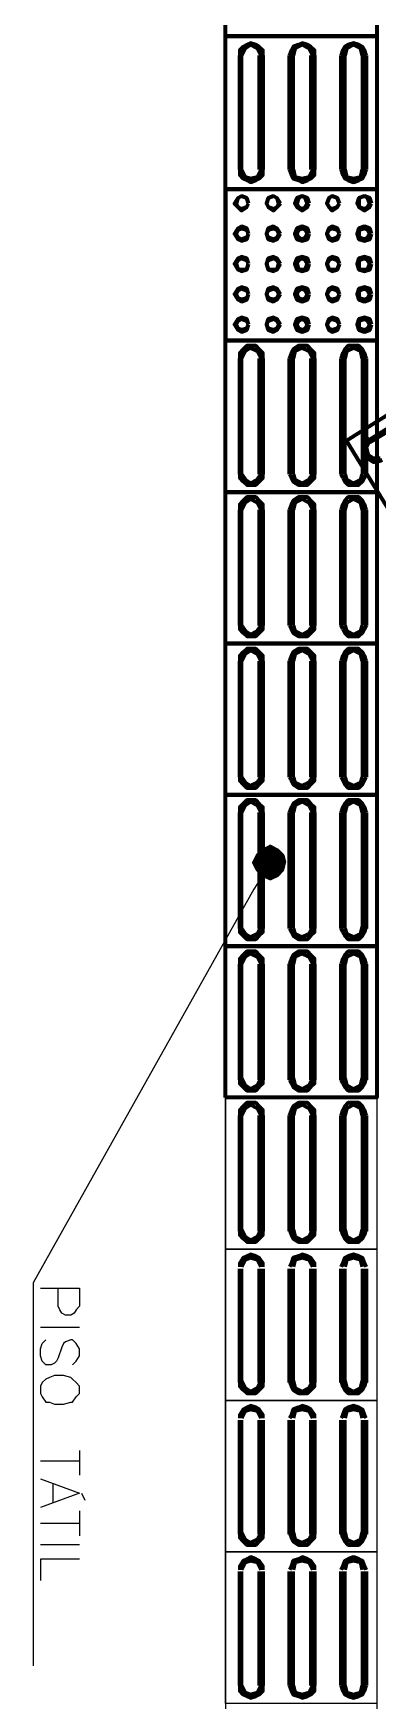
# Model space of a CAD drawing. Header units: millimetres. Extents: x 2273 to 2522, y 1034 to 1187.
# Drawn here: x 2391.025 to 2391.595, y 1159.62 to 1162.373 of the extents above; entities that cross this region are included whole.
import ezdxf

# ---------------------------------------------------------------- set-up
doc = ezdxf.new("R2010")
doc.units = ezdxf.units.MM
doc.linetypes.add('DASHED', pattern=[19.05, 12.7, -6.35])
doc.layers.add('LAYER8', color=8, linetype='Continuous')
doc.layers.add('PAREDES', color=4, linetype='Continuous', lineweight=100)
doc.layers.add('projeção coberta', color=252, linetype='DASHED', lineweight=0)

# ---------------------------------------------------------------- blocks, each defined once
blk = doc.blocks.new('VBCX')
at = {"layer": 'PAREDES', "color": 160, "linetype": 'Continuous'}
for points in [[(85.324, 142.0627), (85.224, 142.2245)], [(85.327, 142.0657), (85.2299, 142.2275)], [(85.3211, 142.0657), (85.327, 142.0598), (85.3328, 142.0569), (85.3417, 142.0539), (85.3505, 142.0569), (85.3534, 142.0627), (85.3593, 142.0716), (85.3593, 142.0775), (85.3564, 142.0863)], [(85.324, 142.0657), (85.3358, 142.0598), (85.3475, 142.0627), (85.3534, 142.0716), (85.3534, 142.0833)], [(84.6564, 141.8275), (84.4064, 141.8275), (84.4064, 142.0775), (84.6564, 142.0775), (84.6564, 141.8275)], [(84.9093, 141.8275), (84.6564, 141.8275), (84.6564, 142.0775), (84.9093, 142.0775), (84.9093, 141.8275)], [(84.6887, 142.0598), (84.6799, 142.0569), (84.674, 142.0539), (84.6711, 142.048), (84.6681, 142.0392), (84.6711, 142.0304), (84.674, 142.0245), (84.6799, 142.0216), (84.6887, 142.0186)], [(84.6887, 142.0539), (84.677, 142.051), (84.6711, 142.0392), (84.677, 142.0275), (84.6887, 142.0245)], [(84.6887, 142.0598), (84.877, 142.0598)], [(84.6887, 142.0539), (84.877, 142.0539)], [(84.877, 142.0186), (84.8858, 142.0216), (84.8917, 142.0245), (84.8946, 142.0304), (84.8975, 142.0392), (84.8946, 142.048), (84.8917, 142.0539), (84.8858, 142.0569), (84.877, 142.0598)], [(84.877, 142.0245), (84.8887, 142.0275), (84.8917, 142.0392), (84.8887, 142.051), (84.877, 142.0539)], [(85.4093, 141.8275), (85.1593, 141.8275), (85.1593, 142.0775), (85.4093, 142.0775), (85.4093, 141.8275)], [(85.1887, 142.0598), (85.1799, 142.0569), (85.174, 142.0539), (85.1681, 142.048), (85.1681, 142.0392), (85.1681, 142.0304), (85.174, 142.0245), (85.1799, 142.0216), (85.1887, 142.0186)], [(85.1887, 142.0539), (85.177, 142.051), (85.1711, 142.0392), (85.177, 142.0275), (85.1887, 142.0245)], [(85.1887, 142.0598), (85.3799, 142.0598)], [(85.1887, 142.0539), (85.3799, 142.0539)], [(85.3799, 142.0186), (85.3858, 142.0216), (85.3917, 142.0245), (85.3975, 142.0304), (85.3975, 142.0392), (85.3975, 142.048), (85.3917, 142.0539), (85.3858, 142.0569), (85.3799, 142.0598)], [(85.3799, 142.0245), (85.3887, 142.0275), (85.3946, 142.0392), (85.3887, 142.051), (85.3799, 142.0539)], [(85.6593, 141.8275), (85.4093, 141.8275), (85.4093, 142.0775), (85.6593, 142.0775), (85.6593, 141.8275)], [(85.4387, 142.0598), (85.4299, 142.0569), (85.424, 142.0539), (85.4181, 142.048), (85.4181, 142.0392), (85.4181, 142.0304), (85.424, 142.0245), (85.4299, 142.0216), (85.4387, 142.0186)], [(85.4387, 142.0539), (85.427, 142.051), (85.4211, 142.0392), (85.427, 142.0275), (85.4387, 142.0245)], [(85.4387, 142.0598), (85.6299, 142.0598)], [(85.4387, 142.0539), (85.6299, 142.0539)], [(85.6299, 142.0186), (85.6358, 142.0216), (85.6417, 142.0245), (85.6475, 142.0304), (85.6475, 142.0392), (85.6475, 142.048), (85.6417, 142.0539), (85.6358, 142.0569), (85.6299, 142.0598)], [(85.6299, 142.0245), (85.6387, 142.0275), (85.6446, 142.0392), (85.6387, 142.051), (85.6299, 142.0539)], [(85.9093, 141.8275), (85.6593, 141.8275), (85.6593, 142.0775), (85.9093, 142.0775), (85.9093, 141.8275)], [(85.6887, 142.0598), (85.6799, 142.0569), (85.674, 142.0539), (85.6681, 142.048), (85.6681, 142.0392), (85.6681, 142.0304), (85.674, 142.0245), (85.6799, 142.0216), (85.6887, 142.0186)], [(85.6887, 142.0539), (85.677, 142.051), (85.6711, 142.0392), (85.677, 142.0275), (85.6887, 142.0245)], [(85.6887, 142.0598), (85.8799, 142.0598)], [(85.6887, 142.0539), (85.8799, 142.0539)], [(85.8799, 142.0186), (85.8858, 142.0216), (85.8917, 142.0245), (85.8975, 142.0304), (85.8975, 142.0392), (85.8975, 142.048), (85.8917, 142.0539), (85.8858, 142.0569), (85.8799, 142.0598)], [(85.8799, 142.0245), (85.8887, 142.0275), (85.8946, 142.0392), (85.8887, 142.051), (85.8799, 142.0539)], [(86.1593, 141.8275), (85.9093, 141.8275), (85.9093, 142.0775), (86.1593, 142.0775), (86.1593, 141.8275)], [(85.9387, 142.0598), (85.9299, 142.0569), (85.924, 142.0539), (85.9181, 142.048), (85.9181, 142.0392), (85.9181, 142.0304), (85.924, 142.0245), (85.9299, 142.0216), (85.9387, 142.0186)], [(85.9387, 142.0539), (85.927, 142.051), (85.9211, 142.0392), (85.927, 142.0275), (85.9387, 142.0245)], [(85.9387, 142.0598), (86.1299, 142.0598)], [(85.9387, 142.0539), (86.1299, 142.0539)], [(86.1299, 142.0186), (86.1358, 142.0216), (86.1417, 142.0245), (86.1475, 142.0304), (86.1475, 142.0392), (86.1475, 142.048), (86.1417, 142.0539), (86.1358, 142.0569), (86.127, 142.0598)], [(86.1299, 142.0245), (86.1387, 142.0275), (86.1446, 142.0392), (86.1387, 142.051), (86.127, 142.0539)], [(86.4093, 141.8275), (86.1593, 141.8275), (86.1593, 142.0775), (86.4093, 142.0775), (86.4093, 141.8275)], [(86.1887, 142.0598), (86.1799, 142.0569), (86.174, 142.0539), (86.1681, 142.048), (86.1681, 142.0392), (86.1681, 142.0304), (86.174, 142.0245), (86.1799, 142.0216), (86.1887, 142.0186)], [(86.1887, 142.0539), (86.177, 142.051), (86.1711, 142.0392), (86.177, 142.0275), (86.1887, 142.0245)], [(86.1887, 142.0598), (86.3799, 142.0598)], [(86.1887, 142.0539), (86.3799, 142.0539)], [(86.3799, 142.0186), (86.3858, 142.0216), (86.3917, 142.0245), (86.3975, 142.0304), (86.3975, 142.0392), (86.3975, 142.048), (86.3917, 142.0539), (86.3858, 142.0569), (86.377, 142.0598)], [(86.377, 142.0245), (86.3887, 142.0275), (86.3946, 142.0392), (86.3887, 142.051), (86.377, 142.0539)], [(86.4387, 142.0598), (86.4299, 142.0569), (86.424, 142.0539), (86.4181, 142.048), (86.4181, 142.0392), (86.4181, 142.0304), (86.424, 142.0245), (86.4299, 142.0216), (86.4387, 142.0186)], [(86.4387, 142.0539), (86.427, 142.051), (86.4211, 142.0392), (86.427, 142.0275), (86.4387, 142.0245)], [(86.4387, 142.0598), (86.6299, 142.0598)], [(86.4387, 142.0539), (86.6299, 142.0539)], [(86.627, 142.0186), (86.6358, 142.0216), (86.6417, 142.0245), (86.6475, 142.0304), (86.6475, 142.0392), (86.6475, 142.048), (86.6417, 142.0539), (86.6358, 142.0569), (86.627, 142.0598)], [(86.627, 142.0245), (86.6387, 142.0275), (86.6446, 142.0392), (86.6387, 142.051), (86.627, 142.0539)], [(86.6887, 142.0598), (86.6828, 142.0569), (86.674, 142.0539), (86.6711, 142.048), (86.6681, 142.0392), (86.6711, 142.0304), (86.674, 142.0245), (86.6828, 142.0216), (86.6887, 142.0186)], [(86.6887, 142.0539), (86.677, 142.051), (86.674, 142.0392), (86.677, 142.0275), (86.6887, 142.0245)], [(86.6917, 142.0598), (86.8799, 142.0598)], [(86.6917, 142.0539), (86.8799, 142.0539)], [(86.877, 142.0186), (86.8858, 142.0216), (86.8917, 142.0245), (86.8975, 142.0304), (86.8975, 142.0392), (86.8975, 142.048), (86.8917, 142.0539), (86.8858, 142.0569), (86.877, 142.0598)], [(86.877, 142.0245), (86.8887, 142.0275), (86.8946, 142.0392), (86.8887, 142.051), (86.877, 142.0539)], [(86.9387, 142.0598), (86.9328, 142.0569), (86.924, 142.0539), (86.9211, 142.048), (86.9181, 142.0392), (86.9211, 142.0304), (86.924, 142.0245), (86.9328, 142.0216), (86.9387, 142.0186)], [(86.9387, 142.0539), (86.927, 142.051), (86.924, 142.0392), (86.927, 142.0275), (86.9387, 142.0245)], [(86.9417, 142.0598), (87.1299, 142.0598)], [(86.9417, 142.0539), (87.1299, 142.0539)], [(87.127, 142.0186), (87.1358, 142.0216), (87.1417, 142.0245), (87.1475, 142.0304), (87.1475, 142.0392), (87.1475, 142.048), (87.1417, 142.0539), (87.1358, 142.0569), (87.127, 142.0598)], [(87.127, 142.0245), (87.1387, 142.0275), (87.1446, 142.0392), (87.1387, 142.051), (87.127, 142.0539)], [(87.1887, 142.0598), (87.1828, 142.0569), (87.174, 142.0539), (87.1711, 142.048), (87.1681, 142.0392), (87.1711, 142.0304), (87.174, 142.0245), (87.1828, 142.0216), (87.1887, 142.0186)], [(87.1887, 142.0539), (87.177, 142.051), (87.174, 142.0392), (87.177, 142.0275), (87.1887, 142.0245)], [(87.1917, 142.0598), (87.3799, 142.0598)], [(87.1917, 142.0539), (87.3799, 142.0539)], [(87.3799, 142.0186), (87.3887, 142.0216), (87.3946, 142.0245), (87.3975, 142.0304), (87.4005, 142.0392), (87.3975, 142.048), (87.3946, 142.0539), (87.3887, 142.0569), (87.3799, 142.0598)], [(87.3799, 142.0245), (87.3917, 142.0275), (87.3946, 142.0392), (87.3917, 142.051), (87.3799, 142.0539)], [(84.877, 142.0245), (84.6887, 142.0245)], [(85.3799, 142.0245), (85.1887, 142.0245)], [(85.6299, 142.0245), (85.4387, 142.0245)], [(85.8799, 142.0245), (85.6887, 142.0245)], [(86.1299, 142.0245), (85.9387, 142.0245)], [(86.3799, 142.0245), (86.1887, 142.0245)], [(86.6299, 142.0245), (86.4387, 142.0245)], [(86.8799, 142.0245), (86.6917, 142.0245)], [(87.1299, 142.0245), (86.9417, 142.0245)], [(87.3799, 142.0245), (87.1917, 142.0245)], [(84.877, 142.0186), (84.6887, 142.0186)], [(85.3799, 142.0186), (85.1887, 142.0186)], [(85.6299, 142.0186), (85.4387, 142.0186)], [(85.8799, 142.0186), (85.6887, 142.0186)], [(86.1299, 142.0186), (85.9387, 142.0186)], [(86.3799, 142.0186), (86.1887, 142.0186)], [(86.6299, 142.0186), (86.4387, 142.0186)], [(86.8799, 142.0186), (86.6917, 142.0186)], [(87.1299, 142.0186), (86.9417, 142.0186)], [(87.3799, 142.0186), (87.1917, 142.0186)], [(84.6887, 141.9745), (84.6799, 141.9745), (84.674, 141.9686), (84.6711, 141.9627), (84.6681, 141.9539), (84.6711, 141.948), (84.674, 141.9392), (84.6799, 141.9363), (84.6887, 141.9333)], [(84.6887, 141.9716), (84.677, 141.9657), (84.6711, 141.9539), (84.677, 141.9422), (84.6887, 141.9392)], [(84.6887, 141.9745), (84.877, 141.9745)], [(84.877, 141.9333), (84.8858, 141.9363), (84.8917, 141.9392), (84.8946, 141.948), (84.8975, 141.9539), (84.8946, 141.9627), (84.8917, 141.9686), (84.8858, 141.9745), (84.877, 141.9745)], [(84.877, 141.9392), (84.8887, 141.9422), (84.8917, 141.9539), (84.8887, 141.9657), (84.877, 141.9716)], [(85.1887, 141.9745), (85.1799, 141.9745), (85.174, 141.9686), (85.1681, 141.9627), (85.1681, 141.9539), (85.1681, 141.948), (85.174, 141.9392), (85.1799, 141.9363), (85.1887, 141.9333)], [(85.1887, 141.9716), (85.177, 141.9657), (85.1711, 141.9539), (85.177, 141.9422), (85.1887, 141.9392)], [(85.1887, 141.9745), (85.3799, 141.9745)], [(85.3799, 141.9333), (85.3858, 141.9363), (85.3917, 141.9392), (85.3975, 141.948), (85.3975, 141.9539), (85.3975, 141.9627), (85.3917, 141.9686), (85.3858, 141.9745), (85.3799, 141.9745)], [(85.3799, 141.9392), (85.3887, 141.9422), (85.3946, 141.9539), (85.3887, 141.9657), (85.3799, 141.9716)], [(85.4387, 141.9745), (85.4299, 141.9745), (85.424, 141.9686), (85.4181, 141.9627), (85.4181, 141.9539), (85.4181, 141.948), (85.424, 141.9392), (85.4299, 141.9363), (85.4387, 141.9333)], [(85.4387, 141.9716), (85.427, 141.9657), (85.4211, 141.9539), (85.427, 141.9422), (85.4387, 141.9392)], [(85.4387, 141.9745), (85.6299, 141.9745)], [(85.6299, 141.9333), (85.6358, 141.9363), (85.6417, 141.9392), (85.6475, 141.948), (85.6475, 141.9539), (85.6475, 141.9627), (85.6417, 141.9686), (85.6358, 141.9745), (85.6299, 141.9745)], [(85.6299, 141.9392), (85.6387, 141.9422), (85.6446, 141.9539), (85.6387, 141.9657), (85.6299, 141.9716)], [(85.6887, 141.9745), (85.6799, 141.9745), (85.674, 141.9686), (85.6681, 141.9627), (85.6681, 141.9539), (85.6681, 141.948), (85.674, 141.9392), (85.6799, 141.9363), (85.6887, 141.9333)], [(85.6887, 141.9716), (85.677, 141.9657), (85.6711, 141.9539), (85.677, 141.9422), (85.6887, 141.9392)], [(85.6887, 141.9745), (85.8799, 141.9745)], [(85.8799, 141.9333), (85.8858, 141.9363), (85.8917, 141.9392), (85.8975, 141.948), (85.8975, 141.9539), (85.8975, 141.9627), (85.8917, 141.9686), (85.8858, 141.9745), (85.8799, 141.9745)], [(85.8799, 141.9392), (85.8887, 141.9422), (85.8946, 141.9539), (85.8887, 141.9657), (85.8799, 141.9716)], [(85.9387, 141.9745), (85.9299, 141.9745), (85.924, 141.9686), (85.9181, 141.9627), (85.9181, 141.9539), (85.9181, 141.948), (85.924, 141.9392), (85.9299, 141.9363), (85.9387, 141.9333)], [(85.9387, 141.9716), (85.927, 141.9657), (85.9211, 141.9539), (85.927, 141.9422), (85.9387, 141.9392)], [(85.9387, 141.9745), (86.1299, 141.9745)], [(86.1299, 141.9333), (86.1358, 141.9363), (86.1417, 141.9392), (86.1475, 141.948), (86.1475, 141.9539), (86.1475, 141.9627), (86.1417, 141.9686), (86.1358, 141.9745), (86.127, 141.9745)], [(86.1299, 141.9392), (86.1387, 141.9422), (86.1446, 141.9539), (86.1387, 141.9657), (86.127, 141.9716)], [(86.1887, 141.9745), (86.1799, 141.9745), (86.174, 141.9686), (86.1681, 141.9627), (86.1681, 141.9539), (86.1681, 141.948), (86.174, 141.9392), (86.1799, 141.9363), (86.1887, 141.9333)], [(86.1887, 141.9716), (86.177, 141.9657), (86.1711, 141.9539), (86.177, 141.9422), (86.1887, 141.9392)], [(86.1887, 141.9745), (86.3799, 141.9745)], [(86.3799, 141.9333), (86.3858, 141.9363), (86.3917, 141.9392), (86.3975, 141.948), (86.3975, 141.9539), (86.3975, 141.9627), (86.3917, 141.9686), (86.3858, 141.9745), (86.377, 141.9745)], [(86.377, 141.9392), (86.3887, 141.9422), (86.3946, 141.9539), (86.3887, 141.9657), (86.377, 141.9716)], [(86.4387, 141.9745), (86.4299, 141.9745), (86.424, 141.9686), (86.4181, 141.9627), (86.4181, 141.9539), (86.4181, 141.948), (86.424, 141.9392), (86.4299, 141.9363), (86.4387, 141.9333)], [(86.4387, 141.9716), (86.427, 141.9657), (86.4211, 141.9539), (86.427, 141.9422), (86.4387, 141.9392)], [(86.4387, 141.9745), (86.6299, 141.9745)], [(86.627, 141.9333), (86.6358, 141.9363), (86.6417, 141.9392), (86.6475, 141.948), (86.6475, 141.9539), (86.6475, 141.9627), (86.6417, 141.9686), (86.6358, 141.9745), (86.627, 141.9745)], [(86.627, 141.9392), (86.6387, 141.9422), (86.6446, 141.9539), (86.6387, 141.9657), (86.627, 141.9716)], [(86.6887, 141.9745), (86.6828, 141.9745), (86.674, 141.9686), (86.6711, 141.9627), (86.6681, 141.9539), (86.6711, 141.948), (86.674, 141.9392), (86.6828, 141.9363), (86.6887, 141.9333)], [(86.6887, 141.9716), (86.677, 141.9657), (86.674, 141.9539), (86.677, 141.9422), (86.6887, 141.9392)], [(86.6917, 141.9745), (86.8799, 141.9745)], [(86.877, 141.9333), (86.8858, 141.9363), (86.8917, 141.9392), (86.8975, 141.948), (86.8975, 141.9539), (86.8975, 141.9627), (86.8917, 141.9686), (86.8858, 141.9745), (86.877, 141.9745)], [(86.877, 141.9392), (86.8887, 141.9422), (86.8946, 141.9539), (86.8887, 141.9657), (86.877, 141.9716)], [(86.9387, 141.9745), (86.9328, 141.9745), (86.924, 141.9686), (86.9211, 141.9627), (86.9181, 141.9539), (86.9211, 141.948), (86.924, 141.9392), (86.9328, 141.9363), (86.9387, 141.9333)], [(86.9387, 141.9716), (86.927, 141.9657), (86.924, 141.9539), (86.927, 141.9422), (86.9387, 141.9392)], [(86.9417, 141.9745), (87.1299, 141.9745)], [(87.127, 141.9333), (87.1358, 141.9363), (87.1417, 141.9392), (87.1475, 141.948), (87.1475, 141.9539), (87.1475, 141.9627), (87.1417, 141.9686), (87.1358, 141.9745), (87.127, 141.9745)], [(87.127, 141.9392), (87.1387, 141.9422), (87.1446, 141.9539), (87.1387, 141.9657), (87.127, 141.9716)], [(87.1887, 141.9745), (87.1828, 141.9745), (87.174, 141.9686), (87.1711, 141.9627), (87.1681, 141.9539), (87.1711, 141.948), (87.174, 141.9392), (87.1828, 141.9363), (87.1887, 141.9333)], [(87.1887, 141.9716), (87.177, 141.9657), (87.174, 141.9539), (87.177, 141.9422), (87.1887, 141.9392)], [(87.1917, 141.9745), (87.3799, 141.9745)], [(87.3799, 141.9333), (87.3887, 141.9363), (87.3946, 141.9392), (87.3975, 141.948), (87.4005, 141.9539), (87.3975, 141.9627), (87.3946, 141.9686), (87.3887, 141.9745), (87.3799, 141.9745)], [(87.3799, 141.9392), (87.3917, 141.9422), (87.3946, 141.9539), (87.3917, 141.9657), (87.3799, 141.9716)], [(84.6887, 141.9686), (84.877, 141.9686)], [(85.1887, 141.9686), (85.3799, 141.9686)], [(85.4387, 141.9686), (85.6299, 141.9686)], [(85.6887, 141.9686), (85.8799, 141.9686)], [(85.9387, 141.9686), (86.1299, 141.9686)], [(86.1887, 141.9686), (86.3799, 141.9686)], [(86.4387, 141.9686), (86.6299, 141.9686)], [(86.6917, 141.9686), (86.8799, 141.9686)], [(86.9417, 141.9686), (87.1299, 141.9686)], [(87.1917, 141.9686), (87.3799, 141.9686)], [(84.877, 141.9392), (84.6887, 141.9392)], [(84.877, 141.9333), (84.6887, 141.9333)], [(85.3799, 141.9392), (85.1887, 141.9392)], [(85.3799, 141.9333), (85.1887, 141.9333)], [(85.6299, 141.9392), (85.4387, 141.9392)], [(85.6299, 141.9333), (85.4387, 141.9333)], [(85.8799, 141.9392), (85.6887, 141.9392)], [(85.8799, 141.9333), (85.6887, 141.9333)], [(86.1299, 141.9392), (85.9387, 141.9392)], [(86.1299, 141.9333), (85.9387, 141.9333)], [(86.3799, 141.9392), (86.1887, 141.9392)], [(86.3799, 141.9333), (86.1887, 141.9333)], [(86.6299, 141.9392), (86.4387, 141.9392)], [(86.6299, 141.9333), (86.4387, 141.9333)], [(86.8799, 141.9392), (86.6917, 141.9392)], [(86.8799, 141.9333), (86.6917, 141.9333)], [(87.1299, 141.9392), (86.9417, 141.9392)], [(87.1299, 141.9333), (86.9417, 141.9333)], [(87.3799, 141.9392), (87.1917, 141.9392)], [(87.3799, 141.9333), (87.1917, 141.9333)], [(84.6887, 141.8892), (84.6799, 141.8892), (84.674, 141.8833), (84.6711, 141.8775), (84.6681, 141.8686), (84.6711, 141.8627), (84.674, 141.8569), (84.6799, 141.851), (84.6887, 141.851)], [(84.6887, 141.8892), (84.877, 141.8892)], [(84.877, 141.851), (84.8858, 141.851), (84.8917, 141.8569), (84.8946, 141.8627), (84.8975, 141.8686), (84.8946, 141.8775), (84.8917, 141.8833), (84.8858, 141.8892), (84.877, 141.8892)], [(85.1887, 141.8892), (85.1799, 141.8892), (85.174, 141.8833), (85.1681, 141.8775), (85.1681, 141.8686), (85.1681, 141.8627), (85.174, 141.8569), (85.1799, 141.851), (85.1887, 141.851)], [(85.1887, 141.8892), (85.3799, 141.8892)], [(85.3799, 141.851), (85.3858, 141.851), (85.3917, 141.8569), (85.3975, 141.8627), (85.3975, 141.8686), (85.3975, 141.8775), (85.3917, 141.8833), (85.3858, 141.8892), (85.3799, 141.8892)], [(85.4387, 141.8892), (85.4299, 141.8892), (85.424, 141.8833), (85.4181, 141.8775), (85.4181, 141.8686), (85.4181, 141.8627), (85.424, 141.8569), (85.4299, 141.851), (85.4387, 141.851)], [(85.4387, 141.8892), (85.6299, 141.8892)], [(85.6299, 141.851), (85.6358, 141.851), (85.6417, 141.8569), (85.6475, 141.8627), (85.6475, 141.8686), (85.6475, 141.8775), (85.6417, 141.8833), (85.6358, 141.8892), (85.6299, 141.8892)], [(85.6887, 141.8892), (85.6799, 141.8892), (85.674, 141.8833), (85.6681, 141.8775), (85.6681, 141.8686), (85.6681, 141.8627), (85.674, 141.8569), (85.6799, 141.851), (85.6887, 141.851)], [(85.6887, 141.8892), (85.8799, 141.8892)], [(85.8799, 141.851), (85.8858, 141.851), (85.8917, 141.8569), (85.8975, 141.8627), (85.8975, 141.8686), (85.8975, 141.8775), (85.8917, 141.8833), (85.8858, 141.8892), (85.8799, 141.8892)], [(85.9387, 141.8892), (85.9299, 141.8892), (85.924, 141.8833), (85.9181, 141.8775), (85.9181, 141.8686), (85.9181, 141.8627), (85.924, 141.8569), (85.9299, 141.851), (85.9387, 141.851)], [(85.9387, 141.8892), (86.1299, 141.8892)], [(86.1299, 141.851), (86.1358, 141.851), (86.1417, 141.8569), (86.1475, 141.8627), (86.1475, 141.8686), (86.1475, 141.8775), (86.1417, 141.8833), (86.1358, 141.8892), (86.127, 141.8892)], [(86.1887, 141.8892), (86.1799, 141.8892), (86.174, 141.8833), (86.1681, 141.8775), (86.1681, 141.8686), (86.1681, 141.8627), (86.174, 141.8569), (86.1799, 141.851), (86.1887, 141.851)], [(86.1887, 141.8892), (86.3799, 141.8892)], [(86.3799, 141.851), (86.3858, 141.851), (86.3917, 141.8569), (86.3975, 141.8627), (86.3975, 141.8686), (86.3975, 141.8775), (86.3917, 141.8833), (86.3858, 141.8892), (86.377, 141.8892)], [(86.4387, 141.8892), (86.4299, 141.8892), (86.424, 141.8833), (86.4181, 141.8775), (86.4181, 141.8686), (86.4181, 141.8627), (86.424, 141.8569), (86.4299, 141.851), (86.4387, 141.851)], [(86.4387, 141.8892), (86.6299, 141.8892)], [(86.627, 141.851), (86.6358, 141.851), (86.6417, 141.8569), (86.6475, 141.8627), (86.6475, 141.8686), (86.6475, 141.8775), (86.6417, 141.8833), (86.6358, 141.8892), (86.627, 141.8892)], [(86.6887, 141.8892), (86.6828, 141.8892), (86.674, 141.8833), (86.6711, 141.8775), (86.6681, 141.8686), (86.6711, 141.8627), (86.674, 141.8569), (86.6828, 141.851), (86.6887, 141.851)], [(86.6917, 141.8892), (86.8799, 141.8892)], [(86.877, 141.851), (86.8858, 141.851), (86.8917, 141.8569), (86.8975, 141.8627), (86.8975, 141.8686), (86.8975, 141.8775), (86.8917, 141.8833), (86.8858, 141.8892), (86.877, 141.8892)], [(86.9387, 141.8892), (86.9328, 141.8892), (86.924, 141.8833), (86.9211, 141.8775), (86.9181, 141.8686), (86.9211, 141.8627), (86.924, 141.8569), (86.9328, 141.851), (86.9387, 141.851)], [(86.9417, 141.8892), (87.1299, 141.8892)], [(87.127, 141.851), (87.1358, 141.851), (87.1417, 141.8569), (87.1475, 141.8627), (87.1475, 141.8686), (87.1475, 141.8775), (87.1417, 141.8833), (87.1358, 141.8892), (87.127, 141.8892)], [(87.1887, 141.8892), (87.1828, 141.8892), (87.174, 141.8833), (87.1711, 141.8775), (87.1681, 141.8686), (87.1711, 141.8627), (87.174, 141.8569), (87.1828, 141.851), (87.1887, 141.851)], [(87.1917, 141.8892), (87.3799, 141.8892)], [(87.3799, 141.851), (87.3887, 141.851), (87.3946, 141.8569), (87.3975, 141.8627), (87.4005, 141.8686), (87.3975, 141.8775), (87.3946, 141.8833), (87.3887, 141.8892), (87.3799, 141.8892)], [(84.6887, 141.8863), (84.677, 141.8804), (84.6711, 141.8686), (84.677, 141.8598), (84.6887, 141.8539)], [(84.6887, 141.8833), (84.877, 141.8833)], [(84.877, 141.8539), (84.8887, 141.8598), (84.8917, 141.8686), (84.8887, 141.8804), (84.877, 141.8863)], [(85.1887, 141.8863), (85.177, 141.8804), (85.1711, 141.8686), (85.177, 141.8598), (85.1887, 141.8539)], [(85.1887, 141.8833), (85.3799, 141.8833)], [(85.3799, 141.8539), (85.3887, 141.8598), (85.3946, 141.8686), (85.3887, 141.8804), (85.3799, 141.8863)], [(85.4387, 141.8863), (85.427, 141.8804), (85.4211, 141.8686), (85.427, 141.8598), (85.4387, 141.8539)], [(85.4387, 141.8833), (85.6299, 141.8833)], [(85.6299, 141.8539), (85.6387, 141.8598), (85.6446, 141.8686), (85.6387, 141.8804), (85.6299, 141.8863)], [(85.6887, 141.8863), (85.677, 141.8804), (85.6711, 141.8686), (85.677, 141.8598), (85.6887, 141.8539)], [(85.6887, 141.8833), (85.8799, 141.8833)], [(85.8799, 141.8539), (85.8887, 141.8598), (85.8946, 141.8686), (85.8887, 141.8804), (85.8799, 141.8863)], [(85.9387, 141.8863), (85.927, 141.8804), (85.9211, 141.8686), (85.927, 141.8598), (85.9387, 141.8539)], [(85.9387, 141.8833), (86.1299, 141.8833)], [(86.1299, 141.8539), (86.1387, 141.8598), (86.1446, 141.8686), (86.1387, 141.8804), (86.127, 141.8863)], [(86.1887, 141.8863), (86.177, 141.8804), (86.1711, 141.8686), (86.177, 141.8598), (86.1887, 141.8539)], [(86.1887, 141.8833), (86.3799, 141.8833)], [(86.377, 141.8539), (86.3887, 141.8598), (86.3946, 141.8686), (86.3887, 141.8804), (86.377, 141.8863)], [(86.4387, 141.8863), (86.427, 141.8804), (86.4211, 141.8686), (86.427, 141.8598), (86.4387, 141.8539)], [(86.4387, 141.8833), (86.6299, 141.8833)], [(86.627, 141.8539), (86.6387, 141.8598), (86.6446, 141.8686), (86.6387, 141.8804), (86.627, 141.8863)], [(86.6887, 141.8863), (86.677, 141.8804), (86.674, 141.8686), (86.677, 141.8598), (86.6887, 141.8539)], [(86.6917, 141.8833), (86.8799, 141.8833)], [(86.877, 141.8539), (86.8887, 141.8598), (86.8946, 141.8686), (86.8887, 141.8804), (86.877, 141.8863)], [(86.9387, 141.8863), (86.927, 141.8804), (86.924, 141.8686), (86.927, 141.8598), (86.9387, 141.8539)], [(86.9417, 141.8833), (87.1299, 141.8833)], [(87.127, 141.8539), (87.1387, 141.8598), (87.1446, 141.8686), (87.1387, 141.8804), (87.127, 141.8863)], [(87.1887, 141.8863), (87.177, 141.8804), (87.174, 141.8686), (87.177, 141.8598), (87.1887, 141.8539)], [(87.1917, 141.8833), (87.3799, 141.8833)], [(87.3799, 141.8539), (87.3917, 141.8598), (87.3946, 141.8686), (87.3917, 141.8804), (87.3799, 141.8863)], [(84.877, 141.8539), (84.6887, 141.8539)], [(84.877, 141.851), (84.6887, 141.851)], [(85.3799, 141.8539), (85.1887, 141.8539)], [(85.3799, 141.851), (85.1887, 141.851)], [(85.6299, 141.8539), (85.4387, 141.8539)], [(85.6299, 141.851), (85.4387, 141.851)], [(85.8799, 141.8539), (85.6887, 141.8539)], [(85.8799, 141.851), (85.6887, 141.851)], [(86.1299, 141.8539), (85.9387, 141.8539)], [(86.1299, 141.851), (85.9387, 141.851)], [(86.3799, 141.8539), (86.1887, 141.8539)], [(86.3799, 141.851), (86.1887, 141.851)], [(86.6299, 141.8539), (86.4387, 141.8539)], [(86.6299, 141.851), (86.4387, 141.851)], [(86.8799, 141.8539), (86.6917, 141.8539)], [(86.8799, 141.851), (86.6917, 141.851)], [(87.1299, 141.8539), (86.9417, 141.8539)], [(87.1299, 141.851), (86.9417, 141.851)], [(87.3799, 141.8539), (87.1917, 141.8539)], [(87.3799, 141.851), (87.1917, 141.851)]]:
    blk.add_lwpolyline(points, dxfattribs=at)
at = {"layer": 'PAREDES', "color": 30, "linetype": 'Continuous'}
for points in [[(84.9093, 142.0775), (85.1593, 142.0775), (85.1593, 141.8275), (84.9093, 141.8275), (84.9093, 142.0775)], [(84.9328, 142.0686), (84.924, 142.0657), (84.9211, 142.0569), (84.924, 142.048), (84.9328, 142.0451), (84.9387, 142.048), (84.9446, 142.0569), (84.9387, 142.0657), (84.9328, 142.0686)], [(84.9328, 142.0657), (84.924, 142.0627), (84.9211, 142.0569), (84.924, 142.048), (84.9328, 142.048), (84.9387, 142.048), (84.9417, 142.0569), (84.9387, 142.0627), (84.9328, 142.0657)], [(84.9828, 142.0686), (84.974, 142.0657), (84.9711, 142.0569), (84.974, 142.048), (84.9828, 142.0451), (84.9917, 142.048), (84.9946, 142.0569), (84.9917, 142.0657), (84.9828, 142.0686)], [(84.9828, 142.0657), (84.977, 142.0627), (84.974, 142.0569), (84.977, 142.048), (84.9828, 142.048), (84.9887, 142.048), (84.9917, 142.0569), (84.9887, 142.0627), (84.9828, 142.0657)], [(85.0328, 142.0686), (85.024, 142.0657), (85.0211, 142.0569), (85.024, 142.048), (85.0328, 142.0451), (85.0417, 142.048), (85.0446, 142.0569), (85.0417, 142.0657), (85.0328, 142.0686)], [(85.0328, 142.0657), (85.027, 142.0627), (85.024, 142.0569), (85.027, 142.048), (85.0328, 142.048), (85.0417, 142.048), (85.0417, 142.0569), (85.0417, 142.0627), (85.0328, 142.0657)], [(85.0828, 142.0686), (85.074, 142.0657), (85.0711, 142.0569), (85.074, 142.048), (85.0828, 142.0451), (85.0917, 142.048), (85.0946, 142.0569), (85.0917, 142.0657), (85.0828, 142.0686)], [(85.0828, 142.0657), (85.077, 142.0627), (85.074, 142.0569), (85.077, 142.048), (85.0828, 142.048), (85.0887, 142.048), (85.0917, 142.0569), (85.0887, 142.0627), (85.0828, 142.0657)], [(85.1328, 142.0686), (85.124, 142.0657), (85.1211, 142.0569), (85.124, 142.048), (85.1328, 142.0451), (85.1417, 142.048), (85.1446, 142.0569), (85.1417, 142.0657), (85.1328, 142.0686)], [(85.1328, 142.0657), (85.127, 142.0627), (85.124, 142.0569), (85.127, 142.048), (85.1328, 142.048), (85.1387, 142.048), (85.1417, 142.0569), (85.1387, 142.0627), (85.1328, 142.0657)], [(84.9328, 142.0157), (84.924, 142.0127), (84.9211, 142.0039), (84.924, 141.998), (84.9328, 141.9951), (84.9387, 141.998), (84.9417, 142.0039), (84.9387, 142.0127), (84.9328, 142.0157)], [(84.9328, 142.0157), (84.924, 142.0127), (84.9211, 142.0039), (84.924, 141.998), (84.9328, 141.9951), (84.9387, 141.998), (84.9446, 142.0039), (84.9387, 142.0127), (84.9328, 142.0157)], [(84.9828, 142.0157), (84.974, 142.0127), (84.9711, 142.0039), (84.974, 141.998), (84.9828, 141.9951), (84.9917, 141.998), (84.9946, 142.0039), (84.9917, 142.0127), (84.9828, 142.0157)], [(84.9828, 142.0157), (84.977, 142.0127), (84.974, 142.0039), (84.977, 141.998), (84.9828, 141.9951), (84.9887, 141.998), (84.9917, 142.0039), (84.9887, 142.0127), (84.9828, 142.0157)], [(85.0328, 142.0157), (85.024, 142.0127), (85.0211, 142.0039), (85.024, 141.998), (85.0328, 141.9951), (85.0417, 141.998), (85.0446, 142.0039), (85.0417, 142.0127), (85.0328, 142.0157)], [(85.0328, 142.0157), (85.027, 142.0127), (85.024, 142.0039), (85.027, 141.998), (85.0328, 141.9951), (85.0417, 141.998), (85.0417, 142.0039), (85.0417, 142.0127), (85.0328, 142.0157)], [(85.0828, 142.0157), (85.074, 142.0127), (85.0711, 142.0039), (85.074, 141.998), (85.0828, 141.9951), (85.0917, 141.998), (85.0946, 142.0039), (85.0917, 142.0127), (85.0828, 142.0157)], [(85.0828, 142.0157), (85.077, 142.0127), (85.074, 142.0039), (85.077, 141.998), (85.0828, 141.9951), (85.0887, 141.998), (85.0917, 142.0039), (85.0887, 142.0127), (85.0828, 142.0157)], [(85.1328, 142.0157), (85.124, 142.0127), (85.1211, 142.0039), (85.124, 141.998), (85.1328, 141.9951), (85.1417, 141.998), (85.1446, 142.0039), (85.1417, 142.0127), (85.1328, 142.0157)], [(85.1328, 142.0157), (85.127, 142.0127), (85.124, 142.0039), (85.127, 141.998), (85.1328, 141.9951), (85.1387, 141.998), (85.1417, 142.0039), (85.1387, 142.0127), (85.1328, 142.0157)], [(84.9328, 141.9657), (84.924, 141.9627), (84.9211, 141.9539), (84.924, 141.9451), (84.9328, 141.9422), (84.9387, 141.9451), (84.9446, 141.9539), (84.9387, 141.9627), (84.9328, 141.9657)], [(84.9328, 141.9627), (84.924, 141.9598), (84.9211, 141.9539), (84.924, 141.948), (84.9328, 141.9451), (84.9387, 141.948), (84.9417, 141.9539), (84.9387, 141.9598), (84.9328, 141.9627)], [(84.9828, 141.9657), (84.974, 141.9627), (84.9711, 141.9539), (84.974, 141.9451), (84.9828, 141.9422), (84.9917, 141.9451), (84.9946, 141.9539), (84.9917, 141.9627), (84.9828, 141.9657)], [(84.9828, 141.9627), (84.977, 141.9598), (84.974, 141.9539), (84.977, 141.948), (84.9828, 141.9451), (84.9887, 141.948), (84.9917, 141.9539), (84.9887, 141.9598), (84.9828, 141.9627)], [(85.0328, 141.9657), (85.024, 141.9627), (85.0211, 141.9539), (85.024, 141.9451), (85.0328, 141.9422), (85.0417, 141.9451), (85.0446, 141.9539), (85.0417, 141.9627), (85.0328, 141.9657)], [(85.0328, 141.9627), (85.027, 141.9598), (85.024, 141.9539), (85.027, 141.948), (85.0328, 141.9451), (85.0417, 141.948), (85.0417, 141.9539), (85.0417, 141.9598), (85.0328, 141.9627)], [(85.0828, 141.9657), (85.074, 141.9627), (85.0711, 141.9539), (85.074, 141.9451), (85.0828, 141.9422), (85.0917, 141.9451), (85.0946, 141.9539), (85.0917, 141.9627), (85.0828, 141.9657)], [(85.0828, 141.9627), (85.077, 141.9598), (85.074, 141.9539), (85.077, 141.948), (85.0828, 141.9451), (85.0887, 141.948), (85.0917, 141.9539), (85.0887, 141.9598), (85.0828, 141.9627)], [(85.1328, 141.9657), (85.124, 141.9627), (85.1211, 141.9539), (85.124, 141.9451), (85.1328, 141.9422), (85.1417, 141.9451), (85.1446, 141.9539), (85.1417, 141.9627), (85.1328, 141.9657)], [(85.1328, 141.9627), (85.127, 141.9598), (85.124, 141.9539), (85.127, 141.948), (85.1328, 141.9451), (85.1387, 141.948), (85.1417, 141.9539), (85.1387, 141.9598), (85.1328, 141.9627)], [(84.9328, 141.9186), (84.924, 141.9127), (84.9211, 141.9069), (84.924, 141.898), (84.9328, 141.8951), (84.9387, 141.898), (84.9446, 141.9069), (84.9387, 141.9127), (84.9328, 141.9186)], [(84.9328, 141.9157), (84.924, 141.9127), (84.9211, 141.9069), (84.924, 141.898), (84.9328, 141.8951), (84.9387, 141.898), (84.9417, 141.9069), (84.9387, 141.9127), (84.9328, 141.9157)], [(84.9828, 141.9186), (84.974, 141.9127), (84.9711, 141.9069), (84.974, 141.898), (84.9828, 141.8951), (84.9917, 141.898), (84.9946, 141.9069), (84.9917, 141.9127), (84.9828, 141.9186)], [(84.9828, 141.9157), (84.977, 141.9127), (84.974, 141.9069), (84.977, 141.898), (84.9828, 141.8951), (84.9887, 141.898), (84.9917, 141.9069), (84.9887, 141.9127), (84.9828, 141.9157)], [(85.0328, 141.9186), (85.024, 141.9127), (85.0211, 141.9069), (85.024, 141.898), (85.0328, 141.8951), (85.0417, 141.898), (85.0446, 141.9069), (85.0417, 141.9127), (85.0328, 141.9186)], [(85.0328, 141.9157), (85.027, 141.9127), (85.024, 141.9069), (85.027, 141.898), (85.0328, 141.8951), (85.0417, 141.898), (85.0417, 141.9069), (85.0417, 141.9127), (85.0328, 141.9157)], [(85.0828, 141.9186), (85.074, 141.9127), (85.0711, 141.9069), (85.074, 141.898), (85.0828, 141.8951), (85.0917, 141.898), (85.0946, 141.9069), (85.0917, 141.9127), (85.0828, 141.9186)], [(85.0828, 141.9157), (85.077, 141.9127), (85.074, 141.9069), (85.077, 141.898), (85.0828, 141.8951), (85.0887, 141.898), (85.0917, 141.9069), (85.0887, 141.9127), (85.0828, 141.9157)], [(85.1328, 141.9186), (85.124, 141.9127), (85.1211, 141.9069), (85.124, 141.898), (85.1328, 141.8951), (85.1417, 141.898), (85.1446, 141.9069), (85.1417, 141.9127), (85.1328, 141.9186)], [(85.1328, 141.9157), (85.127, 141.9127), (85.124, 141.9069), (85.127, 141.898), (85.1328, 141.8951), (85.1387, 141.898), (85.1417, 141.9069), (85.1387, 141.9127), (85.1328, 141.9157)], [(84.9328, 141.8657), (84.924, 141.8627), (84.9211, 141.8539), (84.924, 141.848), (84.9328, 141.8451), (84.9387, 141.848), (84.9417, 141.8539), (84.9387, 141.8627), (84.9328, 141.8657)], [(84.9328, 141.8657), (84.924, 141.8627), (84.9211, 141.8539), (84.924, 141.848), (84.9328, 141.8422), (84.9387, 141.848), (84.9446, 141.8539), (84.9387, 141.8627), (84.9328, 141.8657)], [(84.9828, 141.8657), (84.974, 141.8627), (84.9711, 141.8539), (84.974, 141.848), (84.9828, 141.8422), (84.9917, 141.848), (84.9946, 141.8539), (84.9917, 141.8627), (84.9828, 141.8657)], [(84.9828, 141.8657), (84.977, 141.8627), (84.974, 141.8539), (84.977, 141.848), (84.9828, 141.8451), (84.9887, 141.848), (84.9917, 141.8539), (84.9887, 141.8627), (84.9828, 141.8657)], [(85.0328, 141.8657), (85.024, 141.8627), (85.0211, 141.8539), (85.024, 141.848), (85.0328, 141.8422), (85.0417, 141.848), (85.0446, 141.8539), (85.0417, 141.8627), (85.0328, 141.8657)], [(85.0328, 141.8657), (85.027, 141.8627), (85.024, 141.8539), (85.027, 141.848), (85.0328, 141.8451), (85.0417, 141.848), (85.0417, 141.8539), (85.0417, 141.8627), (85.0328, 141.8657)], [(85.0828, 141.8657), (85.074, 141.8627), (85.0711, 141.8539), (85.074, 141.848), (85.0828, 141.8422), (85.0917, 141.848), (85.0946, 141.8539), (85.0917, 141.8627), (85.0828, 141.8657)], [(85.0828, 141.8657), (85.077, 141.8627), (85.074, 141.8539), (85.077, 141.848), (85.0828, 141.8451), (85.0887, 141.848), (85.0917, 141.8539), (85.0887, 141.8627), (85.0828, 141.8657)], [(85.1328, 141.8657), (85.124, 141.8627), (85.1211, 141.8539), (85.124, 141.848), (85.1328, 141.8422), (85.1417, 141.848), (85.1446, 141.8539), (85.1417, 141.8627), (85.1328, 141.8657)], [(85.1328, 141.8657), (85.127, 141.8627), (85.124, 141.8539), (85.127, 141.848), (85.1328, 141.8451), (85.1387, 141.848), (85.1417, 141.8539), (85.1387, 141.8627), (85.1328, 141.8657)], [(84.9093, 141.8275), (85.1593, 141.8275)]]:
    blk.add_lwpolyline(points, dxfattribs=at)
blk = doc.blocks.new('KJIUY')
at = {"layer": 'PAREDES', "color": 160, "linetype": 'Continuous'}
blk.add_lwpolyline([(85.324, 142.0275), (85.1917, 142.2392), (85.4064, 142.3716), (85.5358, 142.1569), (85.324, 142.0275)], dxfattribs=at)
at = {"color": 0, "linetype": 'ByBlock'}
blk.add_blockref('VBCX', (0, 0), dxfattribs=at)
blk = doc.blocks.new('FDRT')
at = {"layer": 'projeção coberta', "linetype": 'Continuous'}
for points in [[(86.0328, 141.9216), (86.0211, 141.9245), (86.0211, 141.901), (86.0328, 141.9216), (86.0211, 141.9245), (86.0211, 141.901), (86.0093, 141.9216), (86.0211, 141.9245), (86.0328, 141.9216), (86.0211, 141.901), (86.0093, 141.9216), (86.0005, 141.9127), (86.0211, 141.901)], [(86.0417, 141.8892), (86.0475, 141.901), (86.0211, 141.901), (86.0417, 141.8892), (86.0475, 141.901), (86.0211, 141.901), (86.0417, 141.9127), (86.0475, 141.901), (86.0417, 141.8892), (86.0211, 141.901), (86.0417, 141.9127), (86.0328, 141.9216), (86.0211, 141.901)], [(86.0005, 141.9127), (85.9946, 141.901), (86.0211, 141.901), (86.0005, 141.9127), (85.9946, 141.901), (86.0211, 141.901), (86.0005, 141.8892), (85.9946, 141.901), (86.0005, 141.9127), (86.0211, 141.901), (86.0005, 141.8892), (86.0093, 141.8804), (86.0211, 141.901)], [(86.0093, 141.8804), (86.0211, 141.8745), (86.0211, 141.901), (86.0093, 141.8804), (86.0211, 141.8745), (86.0211, 141.901), (86.0328, 141.8804), (86.0211, 141.8745), (86.0093, 141.8804), (86.0211, 141.901), (86.0328, 141.8804), (86.0417, 141.8892), (86.0211, 141.901)]]:
    blk.add_hatch(color=0, dxfattribs=at).paths.add_polyline_path(points)
at = {"layer": 'PAREDES', "color": 0, "linetype": 'Continuous'}
for points in [[(86.0211, 141.901), (86.0093, 141.9216), (86.0005, 141.9127), (86.0211, 141.901)], [(86.0211, 141.9245), (86.0211, 141.901), (86.0093, 141.9216), (86.0211, 141.9245)], [(86.0328, 141.9216), (86.0211, 141.9245), (86.0211, 141.901), (86.0328, 141.9216)], [(86.0211, 141.901), (86.0417, 141.9127), (86.0328, 141.9216), (86.0211, 141.901)], [(86.0005, 141.9127), (85.9946, 141.901), (86.0211, 141.901), (86.0005, 141.9127)], [(85.9946, 141.901), (86.0211, 141.901), (86.0005, 141.8892), (85.9946, 141.901)], [(86.0211, 141.901), (86.0005, 141.8892), (86.0093, 141.8804), (86.0211, 141.901)], [(86.0093, 141.8804), (86.0211, 141.8745), (86.0211, 141.901), (86.0093, 141.8804)], [(86.0475, 141.901), (86.0211, 141.901), (86.0417, 141.9127), (86.0475, 141.901)], [(86.0211, 141.8745), (86.0211, 141.901), (86.0328, 141.8804), (86.0211, 141.8745)], [(86.0211, 141.901), (86.0328, 141.8804), (86.0417, 141.8892), (86.0211, 141.901)], [(86.0417, 141.8892), (86.0475, 141.901), (86.0211, 141.901), (86.0417, 141.8892)]]:
    blk.add_lwpolyline(points, dxfattribs=at)

msp = doc.modelspace()

# ---------------------------------------------------------------- linework, layer by layer
at = {"layer": 'LAYER8', "color": 0, "linetype": 'Continuous'}
for points in [[(2391.3431, 1185.6302), (2391.3431, 1155.7125)], [(2391.5931, 1185.6302), (2391.5931, 1155.7125)], [(2391.4048, 1160.9831), (2391.3901, 1160.9596), (2391.0254, 1160.3096), (2391.0254, 1159.6772)], [(2391.0372, 1160.3007), (2391.1019, 1160.3007), (2391.1019, 1160.2713), (2391.096, 1160.2654), (2391.0931, 1160.2596), (2391.0872, 1160.2566), (2391.0784, 1160.2566), (2391.0725, 1160.2596), (2391.0695, 1160.2654), (2391.0666, 1160.2713), (2391.0666, 1160.3007)], [(2391.1019, 1160.236), (2391.0372, 1160.236)], [(2391.0901, 1160.1743), (2391.096, 1160.1802), (2391.1019, 1160.189), (2391.1019, 1160.2007), (2391.096, 1160.2096), (2391.0901, 1160.2154), (2391.0872, 1160.2154), (2391.0784, 1160.2125), (2391.0754, 1160.2096), (2391.0725, 1160.2037), (2391.0666, 1160.186), (2391.0637, 1160.1802), (2391.0607, 1160.1772), (2391.0548, 1160.1743), (2391.046, 1160.1743), (2391.0401, 1160.1802), (2391.0372, 1160.189), (2391.0372, 1160.2007), (2391.0401, 1160.2096), (2391.046, 1160.2154)], [(2391.1019, 1160.139), (2391.096, 1160.1449), (2391.0901, 1160.1507), (2391.0872, 1160.1537), (2391.0754, 1160.1566), (2391.0607, 1160.1566), (2391.0519, 1160.1537), (2391.046, 1160.1507), (2391.0401, 1160.1449), (2391.0372, 1160.139), (2391.0372, 1160.1272), (2391.0401, 1160.1213), (2391.046, 1160.1125), (2391.0519, 1160.1125), (2391.0607, 1160.1096), (2391.0754, 1160.1096), (2391.0872, 1160.1125), (2391.0901, 1160.1125), (2391.096, 1160.1213), (2391.1019, 1160.1272), (2391.1019, 1160.139)], [(2391.1019, 1160.0154), (2391.0372, 1160.0154)], [(2391.1019, 1160.0331), (2391.1019, 1159.9919)], [(2391.0372, 1159.986), (2391.1019, 1159.9625), (2391.0372, 1159.939)], [(2391.0578, 1159.9772), (2391.0578, 1159.9478)], [(2391.1048, 1159.9625), (2391.1107, 1159.9507)], [(2391.1019, 1159.9331), (2391.1019, 1159.8919)], [(2391.1019, 1159.9125), (2391.0372, 1159.9125)], [(2391.1019, 1159.8772), (2391.0372, 1159.8772)], [(2391.1019, 1159.8537), (2391.0372, 1159.8537), (2391.0372, 1159.8184)]]:
    msp.add_lwpolyline(points, dxfattribs=at)
at = {"layer": 'LAYER8', "color": 160, "linetype": 'Continuous'}
for points in [[(2391.3431, 1160.3654), (2391.3431, 1160.6154), (2391.5931, 1160.6154), (2391.5931, 1160.3654), (2391.3431, 1160.3654)], [(2391.3431, 1160.1154), (2391.3431, 1160.3654), (2391.5931, 1160.3654), (2391.5931, 1160.1154), (2391.3431, 1160.1154)], [(2391.3431, 1159.8654), (2391.3431, 1160.1154), (2391.5931, 1160.1154), (2391.5931, 1159.8654), (2391.3431, 1159.8654)], [(2391.3431, 1159.6154), (2391.3431, 1159.8654), (2391.5931, 1159.8654), (2391.5931, 1159.6154), (2391.3431, 1159.6154)]]:
    msp.add_lwpolyline(points, dxfattribs=at)

# ---------------------------------------------------------------- block references
at = {"layer": 'LAYER8', "color": 0, "linetype": 'ByBlock', "rotation": 270}
for name in ['KJIUY', 'FDRT']:
    msp.add_blockref(name, (2249.5156, 1247.0248), dxfattribs=at)

doc.saveas('drawing.dxf')
